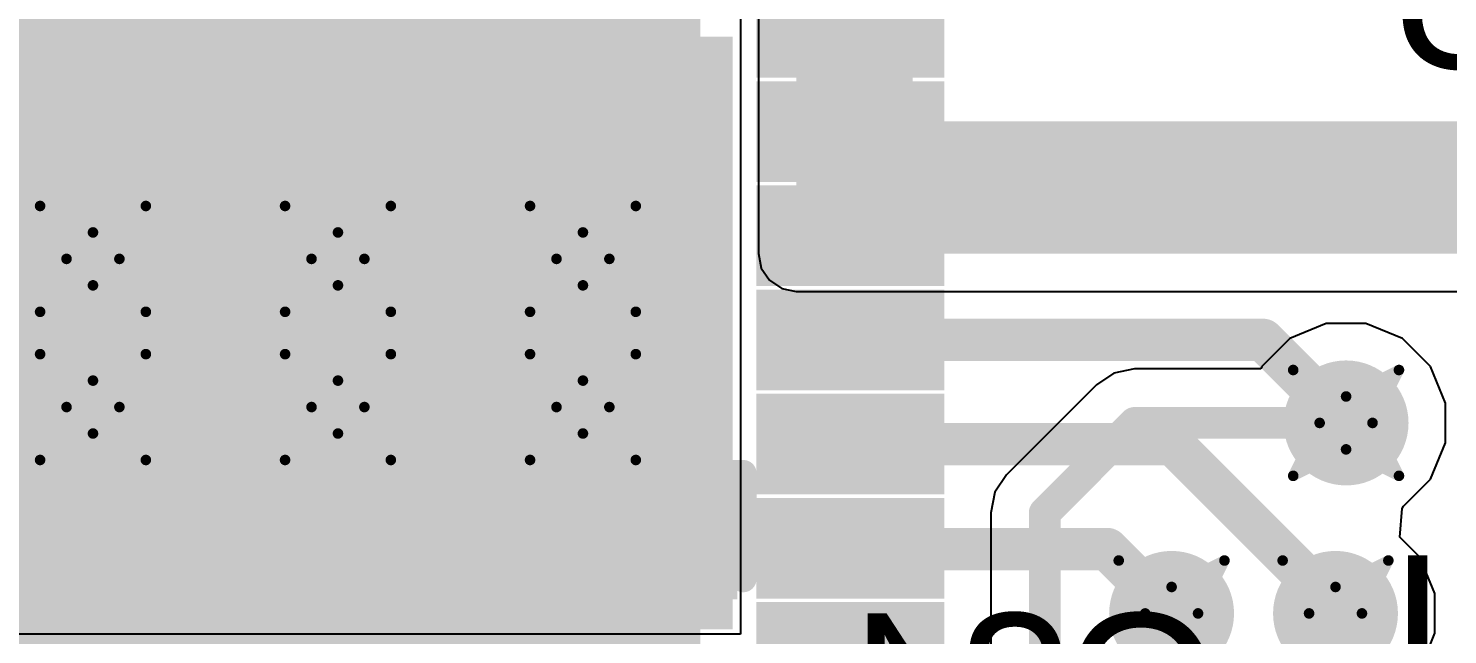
# Model space of a CAD drawing. Header units: inches. Extents: x -8 to 386, y -12 to 64.
# Drawn here: x 8.33 to 15.14, y 19.1 to 22.01 of the extents above; entities that cross this region are included whole.
import ezdxf

# ---------------------------------------------------------------- set-up
doc = ezdxf.new("R2010")
doc.units = ezdxf.units.IN
for name, color, linetype in [('Board_outline', 216, 'Continuous'), ('Bottom Layer', 5, 'Continuous'), ('Bottom Overlay', 54, 'Continuous'), ('Bottom Paste', 16, 'Continuous'), ('Bottom Solder', 6, 'Continuous'), ('Drill Drawing', 1, 'Continuous'), ('Top Layer', 1, 'Continuous'), ('Top Overlay', 2, 'Continuous'), ('Top Paste', 8, 'Continuous'), ('Top Solder', 216, 'Continuous'), ('Via Holes', 16, 'Continuous')]:
    doc.layers.add(name, color=color, linetype=linetype)
doc.styles.add('Arial', font='', dxfattribs={"height": 0.2})
doc.styles.get('Arial').set_extended_font_data('Arial')

msp = doc.modelspace()

# ---------------------------------------------------------------- hatches: boundary and pattern name
at = {"layer": 'Bottom Layer'}
for points in [[(12.0142, 20.9296), (12.573, 20.9296), (12.573, 25.5016), (12.0142, 25.5016)], [(7.2644, 19.1262), (11.7094, 19.1262), (11.7094, 21.971), (7.2644, 21.971)], [(9.4107, 21.463), (8.7757, 21.463), (8.7757, 21.9202), (9.4107, 21.9202)], [(9.9441, 21.9202), (10.5791, 21.9202), (10.5791, 21.463), (9.9441, 21.463)], [(12.0142, 20.9296), (21.9456, 20.9296), (21.9456, 21.5646), (12.0142, 21.5646)], [(8.9789, 19.3294), (8.3439, 19.3294), (8.3439, 19.7866), (8.9789, 19.7866)], [(11.0363, 19.7866), (11.6713, 19.7866), (11.6713, 19.3294), (11.0363, 19.3294)]]:
    msp.add_hatch(color=5, dxfattribs=at).paths.add_polyline_path(points)
h = msp.add_hatch(color=5, dxfattribs=at)
edge = h.paths.add_edge_path()
edge.add_arc((8.636, 20.9042), 0.3, 0, 360)
h = msp.add_hatch(color=5, dxfattribs=at)
edge = h.paths.add_edge_path()
edge.add_arc((9.8129, 20.9042), 0.3, 0, 360)
h = msp.add_hatch(color=5, dxfattribs=at)
edge = h.paths.add_edge_path()
edge.add_arc((10.9897, 20.9042), 0.3, 0, 360)
h = msp.add_hatch(color=5, dxfattribs=at)
edge = h.paths.add_edge_path()
edge.add_arc((8.636, 20.193), 0.3, 0, 360)
h = msp.add_hatch(color=5, dxfattribs=at)
edge = h.paths.add_edge_path()
edge.add_arc((9.8129, 20.193), 0.3, 0, 360)
h = msp.add_hatch(color=5, dxfattribs=at)
edge = h.paths.add_edge_path()
edge.add_arc((10.9897, 20.193), 0.3, 0, 360)
h = msp.add_hatch(color=5, dxfattribs=at)
edge = h.paths.add_edge_path()
edge.add_arc((14.6558, 20.1168), 0.3, 0, 360)
h = msp.add_hatch(color=5, dxfattribs=at)
edge = h.paths.add_edge_path()
edge.add_arc((13.8176, 19.2024), 0.3, 0, 360)
h = msp.add_hatch(color=5, dxfattribs=at)
edge = h.paths.add_edge_path()
edge.add_arc((14.605, 19.2024), 0.3, 0, 360)
at = {"layer": 'Bottom Paste'}
for points in [[(9.4107, 21.463), (8.7757, 21.463), (8.7757, 21.9202), (9.4107, 21.9202)], [(9.9441, 21.9202), (10.5791, 21.9202), (10.5791, 21.463), (9.9441, 21.463)], [(8.9789, 19.3294), (8.3439, 19.3294), (8.3439, 19.7866), (8.9789, 19.7866)], [(11.0363, 19.7866), (11.6713, 19.7866), (11.6713, 19.3294), (11.0363, 19.3294)]]:
    msp.add_hatch(color=16, dxfattribs=at).paths.add_polyline_path(points)
at = {"layer": 'Bottom Solder'}
for points in [[(9.4707, 21.403), (8.7157, 21.403), (8.7157, 21.9802), (9.4707, 21.9802)], [(9.8841, 21.9802), (10.6391, 21.9802), (10.6391, 21.403), (9.8841, 21.403)], [(9.0389, 19.2694), (8.2839, 19.2694), (8.2839, 19.8466), (9.0389, 19.8466)], [(10.9763, 19.8466), (11.7313, 19.8466), (11.7313, 19.2694), (10.9763, 19.2694)]]:
    msp.add_hatch(color=6, dxfattribs=at).paths.add_polyline_path(points)
at = {"layer": 'Top Layer'}
for points in [[(11.4515, 22.3925), (11.4515, 19.1385), (8.1975, 19.1385), (8.1975, 22.3925)], [(12.6246, 22.1554), (12.6246, 21.8755), (11.9245, 21.8755), (11.9245, 22.1554)], [(12.6246, 21.6556), (12.6246, 21.3756), (11.9245, 21.3756), (11.9245, 21.6556)], [(10.4595, 20.1305), (10.4595, 21.4005), (9.1895, 21.4005), (9.1895, 20.1305)], [(12.6246, 21.1555), (12.6246, 20.8755), (11.9245, 20.8755), (11.9245, 21.1555)], [(12.6246, 20.6556), (12.6246, 20.3756), (11.9245, 20.3756), (11.9245, 20.6556)], [(12.6246, 20.1555), (12.6246, 19.8755), (11.9245, 19.8755), (11.9245, 20.1555)], [(12.6246, 19.6556), (12.6246, 19.3756), (11.9245, 19.3756), (11.9245, 19.6556)], [(12.6246, 19.1555), (12.6246, 18.8755), (11.9245, 18.8755), (11.9245, 19.1555)], [(11.938, 18.0594), (12.7, 18.0594), (12.7, 19.1516), (11.938, 19.1516)]]:
    msp.add_hatch(color=1, dxfattribs=at).paths.add_polyline_path(points)
h = msp.add_hatch(color=1, dxfattribs=at)
edge = h.paths.add_edge_path()
edge.add_arc((8.636, 20.9042), 0.3, 0, 360)
h = msp.add_hatch(color=1, dxfattribs=at)
edge = h.paths.add_edge_path()
edge.add_arc((9.8129, 20.9042), 0.3, 0, 360)
h = msp.add_hatch(color=1, dxfattribs=at)
edge = h.paths.add_edge_path()
edge.add_arc((10.9897, 20.9042), 0.3, 0, 360)
h = msp.add_hatch(color=1, dxfattribs=at)
edge = h.paths.add_edge_path()
edge.add_arc((8.636, 20.193), 0.3, 0, 360)
h = msp.add_hatch(color=1, dxfattribs=at)
edge = h.paths.add_edge_path()
edge.add_arc((9.8129, 20.193), 0.3, 0, 360)
h = msp.add_hatch(color=1, dxfattribs=at)
edge = h.paths.add_edge_path()
edge.add_arc((10.9897, 20.193), 0.3, 0, 360)
h = msp.add_hatch(color=1, dxfattribs=at)
edge = h.paths.add_edge_path()
edge.add_arc((14.6558, 20.1168), 0.3, 0, 360)
h = msp.add_hatch(color=1, dxfattribs=at)
edge = h.paths.add_edge_path()
edge.add_arc((13.8176, 19.2024), 0.3, 0, 360)
h = msp.add_hatch(color=1, dxfattribs=at)
edge = h.paths.add_edge_path()
edge.add_arc((14.605, 19.2024), 0.3, 0, 360)
at = {"layer": 'Top Paste'}
for points in [[(11.4515, 22.3925), (11.4515, 19.1385), (8.1975, 19.1385), (8.1975, 22.3925)], [(12.6246, 22.1554), (12.6246, 21.8755), (11.9245, 21.8755), (11.9245, 22.1554)], [(12.6246, 21.6556), (12.6246, 21.3756), (11.9245, 21.3756), (11.9245, 21.6556)], [(12.6246, 21.1555), (12.6246, 20.8755), (11.9245, 20.8755), (11.9245, 21.1555)], [(12.6246, 20.6556), (12.6246, 20.3756), (11.9245, 20.3756), (11.9245, 20.6556)], [(12.6246, 20.1555), (12.6246, 19.8755), (11.9245, 19.8755), (11.9245, 20.1555)], [(12.6246, 19.6556), (12.6246, 19.3756), (11.9245, 19.3756), (11.9245, 19.6556)], [(12.6246, 19.1555), (12.6246, 18.8755), (11.9245, 18.8755), (11.9245, 19.1555)]]:
    msp.add_hatch(color=8, dxfattribs=at).paths.add_polyline_path(points)
at = {"layer": 'Top Solder'}
for points in [[(11.5531, 22.4941), (11.5531, 19.0369), (8.0959, 19.0369), (8.0959, 22.4941)], [(12.7262, 22.257), (12.7262, 21.7739), (11.8229, 21.7739), (11.8229, 22.257)], [(12.7262, 21.7572), (12.7262, 21.274), (11.8229, 21.274), (11.8229, 21.7572)], [(12.7262, 21.2571), (12.7262, 20.7739), (11.8229, 20.7739), (11.8229, 21.2571)], [(12.7262, 20.7572), (12.7262, 20.274), (11.8229, 20.274), (11.8229, 20.7572)], [(12.7262, 20.2571), (12.7262, 19.7739), (11.8229, 19.7739), (11.8229, 20.2571)], [(12.7262, 19.7572), (12.7262, 19.274), (11.8229, 19.274), (11.8229, 19.7572)], [(12.7262, 19.2571), (12.7262, 18.7739), (11.8229, 18.7739), (11.8229, 19.2571)]]:
    msp.add_hatch(color=216, dxfattribs=at).paths.add_polyline_path(points)
at = {"layer": 'Via Holes'}
h = msp.add_hatch(color=7, dxfattribs=at)
edge = h.paths.add_edge_path()
edge.add_arc((8.636, 20.9042), 0.15, 0, 360)
h = msp.add_hatch(color=7, dxfattribs=at)
edge = h.paths.add_edge_path()
edge.add_arc((9.8129, 20.9042), 0.15, 0, 360)
h = msp.add_hatch(color=7, dxfattribs=at)
edge = h.paths.add_edge_path()
edge.add_arc((10.9897, 20.9042), 0.15, 0, 360)
h = msp.add_hatch(color=7, dxfattribs=at)
edge = h.paths.add_edge_path()
edge.add_arc((8.636, 20.193), 0.15, 0, 360)
h = msp.add_hatch(color=7, dxfattribs=at)
edge = h.paths.add_edge_path()
edge.add_arc((9.8129, 20.193), 0.15, 0, 360)
h = msp.add_hatch(color=7, dxfattribs=at)
edge = h.paths.add_edge_path()
edge.add_arc((10.9897, 20.193), 0.15, 0, 360)
h = msp.add_hatch(color=7, dxfattribs=at)
edge = h.paths.add_edge_path()
edge.add_arc((14.6558, 20.1168), 0.15, 0, 360)
h = msp.add_hatch(color=7, dxfattribs=at)
edge = h.paths.add_edge_path()
edge.add_arc((13.8176, 19.2024), 0.15, 0, 360)
h = msp.add_hatch(color=7, dxfattribs=at)
edge = h.paths.add_edge_path()
edge.add_arc((14.605, 19.2024), 0.15, 0, 360)

# ---------------------------------------------------------------- linework, layer by layer
at = {"layer": 'Board_outline', "const_width": 0.254}
msp.add_lwpolyline([(37.5368, 13.3604, 1), (-7.4632, 13.3604, 1)], format="xyb", close=True, dxfattribs=at)
at = {"layer": 'Bottom Layer'}
for p, q in [((11.8329, 24.9647), (11.8329, 21.5646)), ((11.8329, 21.5646), (11.8329, 20.9296)), ((11.8329, 20.9296), (11.8467, 20.8602)), ((11.8467, 20.8602), (11.886, 20.8014)), ((11.886, 20.8014), (11.9448, 20.7621)), ((11.9448, 20.7621), (12.0142, 20.7483)), ((12.0142, 20.7483), (16.8643, 20.7483)), ((14.5608, 20.5946), (14.3851, 20.5219)), ((14.7508, 20.5946), (14.5608, 20.5946)), ((14.9265, 20.5219), (14.7508, 20.5946)), ((14.3851, 20.5219), (14.2507, 20.3875)), ((15.0609, 20.3875), (14.9265, 20.5219)), ((14.2507, 20.3875), (14.2459, 20.3758)), ((15.1336, 20.2118), (15.0609, 20.3875)), ((13.5407, 20.3561), (13.4567, 20.2999)), ((13.6398, 20.3758), (13.5407, 20.3561)), ((14.2459, 20.3758), (13.6398, 20.3758)), ((13.4567, 20.2999), (13.0249, 19.8681)), ((15.1336, 20.0218), (15.1336, 20.2118)), ((15.0609, 19.8461), (15.1336, 20.0218)), ((13.0249, 19.8681), (12.9687, 19.7841)), ((14.9319, 19.7172), (15.0609, 19.8461)), ((12.9687, 19.7841), (12.949, 19.685)), ((14.914, 19.5691), (14.9259, 19.7055)), ((14.9259, 19.7055), (14.9319, 19.7172)), ((12.949, 19.685), (12.949, 19.0308)), ((15.0101, 19.4731), (14.914, 19.5691)), ((15.0828, 19.2974), (15.0101, 19.4731)), ((15.0828, 19.1074), (15.0828, 19.2974)), ((15.0101, 18.9317), (15.0828, 19.1074))]:
    msp.add_line(p, q, dxfattribs=at)
for points, const_width in [([(8.509, 21.6916), (8.509, 22.9188)], 0.2032), ([(9.5758, 20.6248), (9.5758, 20.6502)], 0.2032), ([(13.208, 19.685), (13.6398, 20.1168)], 0.1524), ([(13.6398, 20.1168), (14.6558, 20.1168)], 0.1524), ([(13.208, 17.5768), (13.208, 19.685)], 0.1524), ([(13.8176, 19.2024), (13.843, 19.177)], 0.1524), ([(13.843, 17.526), (13.843, 19.177)], 0.1524), ([(14.605, 17.7292), (14.605, 19.2024)], 0.1524)]:
    msp.add_lwpolyline(points, dxfattribs=dict(at, const_width=const_width))
for points, const_width in [([(8.4582, 21.6916, 1), (8.5598, 21.6916, 1)], 0.1016), ([(9.525, 20.6502, 1), (9.6266, 20.6502, 1)], 0.1016), ([(9.525, 20.6248, 1), (9.6266, 20.6248, 1)], 0.1016), ([(13.6017, 20.1168, 1), (13.6779, 20.1168, 1)], 0.0762), ([(13.6017, 20.1168, 1), (13.6779, 20.1168, 1)], 0.0762), ([(14.6177, 20.1168, 1), (14.6939, 20.1168, 1)], 0.0762), ([(13.1699, 19.685, 1), (13.2461, 19.685, 1)], 0.0762), ([(13.1699, 19.685, 1), (13.2461, 19.685, 1)], 0.0762), ([(13.7795, 19.2024, 1), (13.8557, 19.2024, 1)], 0.0762), ([(13.8049, 19.177, 1), (13.8811, 19.177, 1)], 0.0762), ([(13.8049, 19.177, 1), (13.8811, 19.177, 1)], 0.0762), ([(14.5669, 19.2024, 1), (14.6431, 19.2024, 1)], 0.0762)]:
    msp.add_lwpolyline(points, format="xyb", close=True, dxfattribs=dict(at, const_width=const_width))
at = {"layer": 'Bottom Overlay', "const_width": 0.127}
for points in [[(8.6868, 21.3741), (8.6868, 21.8821)], [(9.4996, 21.3741), (9.4996, 21.8821)], [(9.8552, 21.3741), (9.8552, 21.8821)], [(10.668, 21.3741), (10.668, 21.8821)], [(8.6868, 21.3741), (9.4996, 21.3741)], [(9.8552, 21.3741), (10.668, 21.3741)], [(8.255, 19.8755), (9.0678, 19.8755)], [(9.0678, 19.3675), (9.0678, 19.8755)], [(10.9474, 19.8755), (11.7602, 19.8755)], [(10.9474, 19.3675), (10.9474, 19.8755)], [(11.7602, 19.3675), (11.7602, 19.8755)]]:
    msp.add_lwpolyline(points, dxfattribs=at)
at = {"layer": 'Bottom Overlay', "const_width": 0.0635}
for points in [[(8.655, 21.8821, 1), (8.7185, 21.8821, 1)], [(9.4679, 21.8821, 1), (9.5313, 21.8821, 1)], [(9.8234, 21.8821, 1), (9.8869, 21.8821, 1)], [(10.6363, 21.8821, 1), (10.6997, 21.8821, 1)], [(8.655, 21.3741, 1), (8.7185, 21.3741, 1)], [(8.655, 21.3741, 1), (8.7185, 21.3741, 1)], [(9.4679, 21.3741, 1), (9.5313, 21.3741, 1)], [(9.4679, 21.3741, 1), (9.5313, 21.3741, 1)], [(9.8234, 21.3741, 1), (9.8869, 21.3741, 1)], [(9.8234, 21.3741, 1), (9.8869, 21.3741, 1)], [(10.6363, 21.3741, 1), (10.6997, 21.3741, 1)], [(10.6363, 21.3741, 1), (10.6997, 21.3741, 1)], [(9.036, 19.8755, 1), (9.0996, 19.8755, 1)], [(9.036, 19.8755, 1), (9.0996, 19.8755, 1)], [(10.9156, 19.8755, 1), (10.9792, 19.8755, 1)], [(10.9156, 19.8755, 1), (10.9792, 19.8755, 1)], [(11.7285, 19.8755, 1), (11.7919, 19.8755, 1)], [(11.7285, 19.8755, 1), (11.7919, 19.8755, 1)], [(9.036, 19.3675, 1), (9.0996, 19.3675, 1)], [(10.9156, 19.3675, 1), (10.9792, 19.3675, 1)], [(11.7285, 19.3675, 1), (11.7919, 19.3675, 1)]]:
    msp.add_lwpolyline(points, format="xyb", close=True, dxfattribs=at)
at = {"layer": 'Drill Drawing', "const_width": 0.0508}
for points in [[(8.382, 21.1582), (8.636, 21.0312)], [(8.382, 21.1582), (8.509, 20.9042)], [(8.636, 21.0312), (8.89, 21.1582)], [(8.763, 20.9042), (8.89, 21.1582)], [(9.5589, 21.1582), (9.8129, 21.0312)], [(9.5589, 21.1582), (9.6859, 20.9042)], [(9.8129, 21.0312), (10.0669, 21.1582)], [(9.9399, 20.9042), (10.0669, 21.1582)], [(10.7357, 21.1582), (10.9897, 21.0312)], [(10.7357, 21.1582), (10.8627, 20.9042)], [(10.9897, 21.0312), (11.2437, 21.1582)], [(11.1167, 20.9042), (11.2437, 21.1582)], [(8.382, 20.6502), (8.509, 20.9042)], [(8.763, 20.9042), (8.89, 20.6502)], [(9.5589, 20.6502), (9.6859, 20.9042)], [(9.9399, 20.9042), (10.0669, 20.6502)], [(10.7357, 20.6502), (10.8627, 20.9042)], [(11.1167, 20.9042), (11.2437, 20.6502)], [(8.382, 20.6502), (8.636, 20.7772)], [(8.636, 20.7772), (8.89, 20.6502)], [(9.5589, 20.6502), (9.8129, 20.7772)], [(9.8129, 20.7772), (10.0669, 20.6502)], [(10.7357, 20.6502), (10.9897, 20.7772)], [(10.9897, 20.7772), (11.2437, 20.6502)], [(8.382, 20.447), (8.636, 20.32)], [(8.382, 20.447), (8.509, 20.193)], [(8.636, 20.32), (8.89, 20.447)], [(8.763, 20.193), (8.89, 20.447)], [(9.5589, 20.447), (9.8129, 20.32)], [(9.5589, 20.447), (9.6859, 20.193)], [(9.8129, 20.32), (10.0669, 20.447)], [(9.9399, 20.193), (10.0669, 20.447)], [(10.7357, 20.447), (10.9897, 20.32)], [(10.7357, 20.447), (10.8627, 20.193)], [(10.9897, 20.32), (11.2437, 20.447)], [(11.1167, 20.193), (11.2437, 20.447)], [(14.4018, 20.3708), (14.6558, 20.2438)], [(14.4018, 20.3708), (14.5288, 20.1168)], [(14.6558, 20.2438), (14.9098, 20.3708)], [(14.7828, 20.1168), (14.9098, 20.3708)], [(8.382, 19.939), (8.509, 20.193)], [(8.763, 20.193), (8.89, 19.939)], [(9.5589, 19.939), (9.6859, 20.193)], [(9.9399, 20.193), (10.0669, 19.939)], [(10.7357, 19.939), (10.8627, 20.193)], [(11.1167, 20.193), (11.2437, 19.939)], [(14.4018, 19.8628), (14.5288, 20.1168)], [(14.7828, 20.1168), (14.9098, 19.8628)], [(8.382, 19.939), (8.636, 20.066)], [(8.636, 20.066), (8.89, 19.939)], [(9.5589, 19.939), (9.8129, 20.066)], [(9.8129, 20.066), (10.0669, 19.939)], [(10.7357, 19.939), (10.9897, 20.066)], [(10.9897, 20.066), (11.2437, 19.939)], [(14.4018, 19.8628), (14.6558, 19.9898)], [(14.6558, 19.9898), (14.9098, 19.8628)], [(13.5636, 19.4564), (13.8176, 19.3294)], [(13.5636, 19.4564), (13.6906, 19.2024)], [(13.8176, 19.3294), (14.0716, 19.4564)], [(13.9446, 19.2024), (14.0716, 19.4564)], [(14.351, 19.4564), (14.605, 19.3294)], [(14.351, 19.4564), (14.478, 19.2024)], [(14.605, 19.3294), (14.859, 19.4564)], [(14.732, 19.2024), (14.859, 19.4564)], [(13.5636, 18.9484), (13.6906, 19.2024)], [(13.9446, 19.2024), (14.0716, 18.9484)], [(14.351, 18.9484), (14.478, 19.2024)], [(14.732, 19.2024), (14.859, 18.9484)], [(13.5636, 18.9484), (13.8176, 19.0754)], [(13.8176, 19.0754), (14.0716, 18.9484)], [(14.351, 18.9484), (14.605, 19.0754)], [(14.605, 19.0754), (14.859, 18.9484)]]:
    msp.add_lwpolyline(points, dxfattribs=at)
at = {"layer": 'Drill Drawing', "const_width": 0.0254}
for points in [[(8.3693, 21.1582, 1), (8.3947, 21.1582, 1)], [(8.3693, 21.1582, 1), (8.3947, 21.1582, 1)], [(8.8773, 21.1582, 1), (8.9027, 21.1582, 1)], [(8.8773, 21.1582, 1), (8.9027, 21.1582, 1)], [(9.5462, 21.1582, 1), (9.5716, 21.1582, 1)], [(9.5462, 21.1582, 1), (9.5716, 21.1582, 1)], [(10.0542, 21.1582, 1), (10.0796, 21.1582, 1)], [(10.0542, 21.1582, 1), (10.0796, 21.1582, 1)], [(10.723, 21.1582, 1), (10.7484, 21.1582, 1)], [(10.723, 21.1582, 1), (10.7484, 21.1582, 1)], [(11.231, 21.1582, 1), (11.2564, 21.1582, 1)], [(11.231, 21.1582, 1), (11.2564, 21.1582, 1)], [(8.6233, 21.0312, 1), (8.6487, 21.0312, 1)], [(8.6233, 21.0312, 1), (8.6487, 21.0312, 1)], [(9.8002, 21.0312, 1), (9.8256, 21.0312, 1)], [(9.8002, 21.0312, 1), (9.8256, 21.0312, 1)], [(10.977, 21.0312, 1), (11.0024, 21.0312, 1)], [(10.977, 21.0312, 1), (11.0024, 21.0312, 1)], [(8.4963, 20.9042, 1), (8.5217, 20.9042, 1)], [(8.4963, 20.9042, 1), (8.5217, 20.9042, 1)], [(8.7503, 20.9042, 1), (8.7757, 20.9042, 1)], [(8.7503, 20.9042, 1), (8.7757, 20.9042, 1)], [(9.6732, 20.9042, 1), (9.6986, 20.9042, 1)], [(9.6732, 20.9042, 1), (9.6986, 20.9042, 1)], [(9.9272, 20.9042, 1), (9.9526, 20.9042, 1)], [(9.9272, 20.9042, 1), (9.9526, 20.9042, 1)], [(10.85, 20.9042, 1), (10.8754, 20.9042, 1)], [(10.85, 20.9042, 1), (10.8754, 20.9042, 1)], [(11.104, 20.9042, 1), (11.1294, 20.9042, 1)], [(11.104, 20.9042, 1), (11.1294, 20.9042, 1)], [(8.6233, 20.7772, 1), (8.6487, 20.7772, 1)], [(8.6233, 20.7772, 1), (8.6487, 20.7772, 1)], [(9.8002, 20.7772, 1), (9.8256, 20.7772, 1)], [(9.8002, 20.7772, 1), (9.8256, 20.7772, 1)], [(10.977, 20.7772, 1), (11.0024, 20.7772, 1)], [(10.977, 20.7772, 1), (11.0024, 20.7772, 1)], [(8.3693, 20.6502, 1), (8.3947, 20.6502, 1)], [(8.3693, 20.6502, 1), (8.3947, 20.6502, 1)], [(8.8773, 20.6502, 1), (8.9027, 20.6502, 1)], [(8.8773, 20.6502, 1), (8.9027, 20.6502, 1)], [(9.5462, 20.6502, 1), (9.5716, 20.6502, 1)], [(9.5462, 20.6502, 1), (9.5716, 20.6502, 1)], [(10.0542, 20.6502, 1), (10.0796, 20.6502, 1)], [(10.0542, 20.6502, 1), (10.0796, 20.6502, 1)], [(10.723, 20.6502, 1), (10.7484, 20.6502, 1)], [(10.723, 20.6502, 1), (10.7484, 20.6502, 1)], [(11.231, 20.6502, 1), (11.2564, 20.6502, 1)], [(11.231, 20.6502, 1), (11.2564, 20.6502, 1)], [(8.3693, 20.447, 1), (8.3947, 20.447, 1)], [(8.3693, 20.447, 1), (8.3947, 20.447, 1)], [(8.8773, 20.447, 1), (8.9027, 20.447, 1)], [(8.8773, 20.447, 1), (8.9027, 20.447, 1)], [(9.5462, 20.447, 1), (9.5716, 20.447, 1)], [(9.5462, 20.447, 1), (9.5716, 20.447, 1)], [(10.0542, 20.447, 1), (10.0796, 20.447, 1)], [(10.0542, 20.447, 1), (10.0796, 20.447, 1)], [(10.723, 20.447, 1), (10.7484, 20.447, 1)], [(10.723, 20.447, 1), (10.7484, 20.447, 1)], [(11.231, 20.447, 1), (11.2564, 20.447, 1)], [(11.231, 20.447, 1), (11.2564, 20.447, 1)], [(14.3891, 20.3708, 1), (14.4145, 20.3708, 1)], [(14.3891, 20.3708, 1), (14.4145, 20.3708, 1)], [(14.8971, 20.3708, 1), (14.9225, 20.3708, 1)], [(14.8971, 20.3708, 1), (14.9225, 20.3708, 1)], [(8.6233, 20.32, 1), (8.6487, 20.32, 1)], [(8.6233, 20.32, 1), (8.6487, 20.32, 1)], [(9.8002, 20.32, 1), (9.8256, 20.32, 1)], [(9.8002, 20.32, 1), (9.8256, 20.32, 1)], [(10.977, 20.32, 1), (11.0024, 20.32, 1)], [(10.977, 20.32, 1), (11.0024, 20.32, 1)], [(14.6431, 20.2438, 1), (14.6685, 20.2438, 1)], [(14.6431, 20.2438, 1), (14.6685, 20.2438, 1)], [(8.4963, 20.193, 1), (8.5217, 20.193, 1)], [(8.4963, 20.193, 1), (8.5217, 20.193, 1)], [(8.7503, 20.193, 1), (8.7757, 20.193, 1)], [(8.7503, 20.193, 1), (8.7757, 20.193, 1)], [(9.6732, 20.193, 1), (9.6986, 20.193, 1)], [(9.6732, 20.193, 1), (9.6986, 20.193, 1)], [(9.9272, 20.193, 1), (9.9526, 20.193, 1)], [(9.9272, 20.193, 1), (9.9526, 20.193, 1)], [(10.85, 20.193, 1), (10.8754, 20.193, 1)], [(10.85, 20.193, 1), (10.8754, 20.193, 1)], [(11.104, 20.193, 1), (11.1294, 20.193, 1)], [(11.104, 20.193, 1), (11.1294, 20.193, 1)], [(14.5161, 20.1168, 1), (14.5415, 20.1168, 1)], [(14.5161, 20.1168, 1), (14.5415, 20.1168, 1)], [(14.7701, 20.1168, 1), (14.7955, 20.1168, 1)], [(14.7701, 20.1168, 1), (14.7955, 20.1168, 1)], [(8.6233, 20.066, 1), (8.6487, 20.066, 1)], [(8.6233, 20.066, 1), (8.6487, 20.066, 1)], [(9.8002, 20.066, 1), (9.8256, 20.066, 1)], [(9.8002, 20.066, 1), (9.8256, 20.066, 1)], [(10.977, 20.066, 1), (11.0024, 20.066, 1)], [(10.977, 20.066, 1), (11.0024, 20.066, 1)], [(14.6431, 19.9898, 1), (14.6685, 19.9898, 1)], [(14.6431, 19.9898, 1), (14.6685, 19.9898, 1)], [(8.3693, 19.939, 1), (8.3947, 19.939, 1)], [(8.3693, 19.939, 1), (8.3947, 19.939, 1)], [(8.8773, 19.939, 1), (8.9027, 19.939, 1)], [(8.8773, 19.939, 1), (8.9027, 19.939, 1)], [(9.5462, 19.939, 1), (9.5716, 19.939, 1)], [(9.5462, 19.939, 1), (9.5716, 19.939, 1)], [(10.0542, 19.939, 1), (10.0796, 19.939, 1)], [(10.0542, 19.939, 1), (10.0796, 19.939, 1)], [(10.723, 19.939, 1), (10.7484, 19.939, 1)], [(10.723, 19.939, 1), (10.7484, 19.939, 1)], [(11.231, 19.939, 1), (11.2564, 19.939, 1)], [(11.231, 19.939, 1), (11.2564, 19.939, 1)], [(14.3891, 19.8628, 1), (14.4145, 19.8628, 1)], [(14.3891, 19.8628, 1), (14.4145, 19.8628, 1)], [(14.8971, 19.8628, 1), (14.9225, 19.8628, 1)], [(14.8971, 19.8628, 1), (14.9225, 19.8628, 1)], [(13.5509, 19.4564, 1), (13.5763, 19.4564, 1)], [(13.5509, 19.4564, 1), (13.5763, 19.4564, 1)], [(14.0589, 19.4564, 1), (14.0843, 19.4564, 1)], [(14.0589, 19.4564, 1), (14.0843, 19.4564, 1)], [(14.3383, 19.4564, 1), (14.3637, 19.4564, 1)], [(14.3383, 19.4564, 1), (14.3637, 19.4564, 1)], [(14.8463, 19.4564, 1), (14.8717, 19.4564, 1)], [(14.8463, 19.4564, 1), (14.8717, 19.4564, 1)], [(13.8049, 19.3294, 1), (13.8303, 19.3294, 1)], [(13.8049, 19.3294, 1), (13.8303, 19.3294, 1)], [(14.5923, 19.3294, 1), (14.6177, 19.3294, 1)], [(14.5923, 19.3294, 1), (14.6177, 19.3294, 1)], [(13.6779, 19.2024, 1), (13.7033, 19.2024, 1)], [(13.6779, 19.2024, 1), (13.7033, 19.2024, 1)], [(13.9319, 19.2024, 1), (13.9573, 19.2024, 1)], [(13.9319, 19.2024, 1), (13.9573, 19.2024, 1)], [(14.4653, 19.2024, 1), (14.4907, 19.2024, 1)], [(14.4653, 19.2024, 1), (14.4907, 19.2024, 1)], [(14.7193, 19.2024, 1), (14.7447, 19.2024, 1)], [(14.7193, 19.2024, 1), (14.7447, 19.2024, 1)]]:
    msp.add_lwpolyline(points, format="xyb", close=True, dxfattribs=at)
at = {"layer": 'Top Layer'}
for p, q in [((11.7468, 22.1978), (11.7468, 21.1978)), ((11.7468, 21.1978), (11.7468, 20.1978)), ((11.7468, 20.1978), (11.7468, 19.1022)), ((11.7468, 19.1022), (7.9283, 19.1022))]:
    msp.add_line(p, q, dxfattribs=at)
at = {"layer": 'Top Layer', "const_width": 0.2032}
for points in [[(9.8245, 20.9042), (9.8245, 22.1426)], [(9.888, 20.8291), (10.0744, 21.0155)], [(9.8129, 20.7772), (9.8129, 20.9042)], [(8.1975, 20.5156), (8.4474, 20.7655)], [(8.4474, 20.7655), (9.8245, 20.7655)], [(9.8129, 20.7772), (9.8245, 20.7655)], [(9.8245, 20.7655), (9.888, 20.8291)], [(9.888, 20.8291), (9.888, 20.8291)], [(12.2745, 20.5156), (14.257, 20.5156)], [(14.257, 20.5156), (14.6558, 20.1168)], [(12.2745, 20.0155), (13.8239, 20.0155)], [(13.8239, 20.0155), (14.605, 19.2344)], [(12.3009, 19.5156), (12.3051, 19.5114)], [(12.3051, 19.5114), (13.5086, 19.5114)], [(13.5086, 19.5114), (13.8176, 19.2024)], [(14.605, 19.2024), (14.605, 19.2344)]]:
    msp.add_lwpolyline(points, dxfattribs=at)
at = {"layer": 'Top Layer', "const_width": 0.1016}
for points in [[(10.0236, 21.0155, 1), (10.1252, 21.0155, 1)], [(9.7621, 20.9042, 1), (9.8637, 20.9042, 1)], [(9.7737, 20.9042, 1), (9.8753, 20.9042, 1)], [(8.3966, 20.7655, 1), (8.4982, 20.7655, 1)], [(8.3966, 20.7655, 1), (8.4982, 20.7655, 1)], [(9.7621, 20.7772, 1), (9.8637, 20.7772, 1)], [(9.7621, 20.7772, 1), (9.8637, 20.7772, 1)], [(9.7737, 20.7655, 1), (9.8753, 20.7655, 1)], [(9.7737, 20.7655, 1), (9.8753, 20.7655, 1)], [(9.7737, 20.7655, 1), (9.8753, 20.7655, 1)], [(9.8372, 20.8291, 1), (9.9388, 20.8291, 1)], [(9.8372, 20.8291, 1), (9.9388, 20.8291, 1)], [(9.8372, 20.8291, 1), (9.9388, 20.8291, 1)], [(9.8372, 20.8291, 1), (9.9388, 20.8291, 1)], [(12.2238, 20.5156, 1), (12.3254, 20.5156, 1)], [(14.2062, 20.5156, 1), (14.3078, 20.5156, 1)], [(14.2062, 20.5156, 1), (14.3078, 20.5156, 1)], [(14.605, 20.1168, 1), (14.7066, 20.1168, 1)], [(12.2238, 20.0155, 1), (12.3254, 20.0155, 1)], [(13.7731, 20.0155, 1), (13.8747, 20.0155, 1)], [(13.7731, 20.0155, 1), (13.8747, 20.0155, 1)], [(12.2501, 19.5156, 1), (12.3517, 19.5156, 1)], [(12.2543, 19.5114, 1), (12.3559, 19.5114, 1)], [(12.2543, 19.5114, 1), (12.3559, 19.5114, 1)], [(13.4578, 19.5114, 1), (13.5594, 19.5114, 1)], [(13.4578, 19.5114, 1), (13.5594, 19.5114, 1)], [(13.7668, 19.2024, 1), (13.8684, 19.2024, 1)], [(14.5542, 19.2344, 1), (14.6558, 19.2344, 1)], [(14.5542, 19.2344, 1), (14.6558, 19.2344, 1)], [(14.5542, 19.2024, 1), (14.6558, 19.2024, 1)]]:
    msp.add_lwpolyline(points, format="xyb", close=True, dxfattribs=at)

# ---------------------------------------------------------------- texts
at = {"layer": 'Bottom Overlay', "style": 'Arial', "text_generation_flag": 2}
msp.add_text('C34', height=0.7112, dxfattribs=at).set_placement((14.0544, 18.4913))
at = {"layer": 'Top Overlay', "style": 'Arial'}
for s, p in [('U4', (14.8507, 21.8187)), ('U3', (14.8761, 18.7707))]:
    msp.add_text(s, height=0.7112, dxfattribs=at).set_placement(p)

doc.saveas('drawing.dxf')
